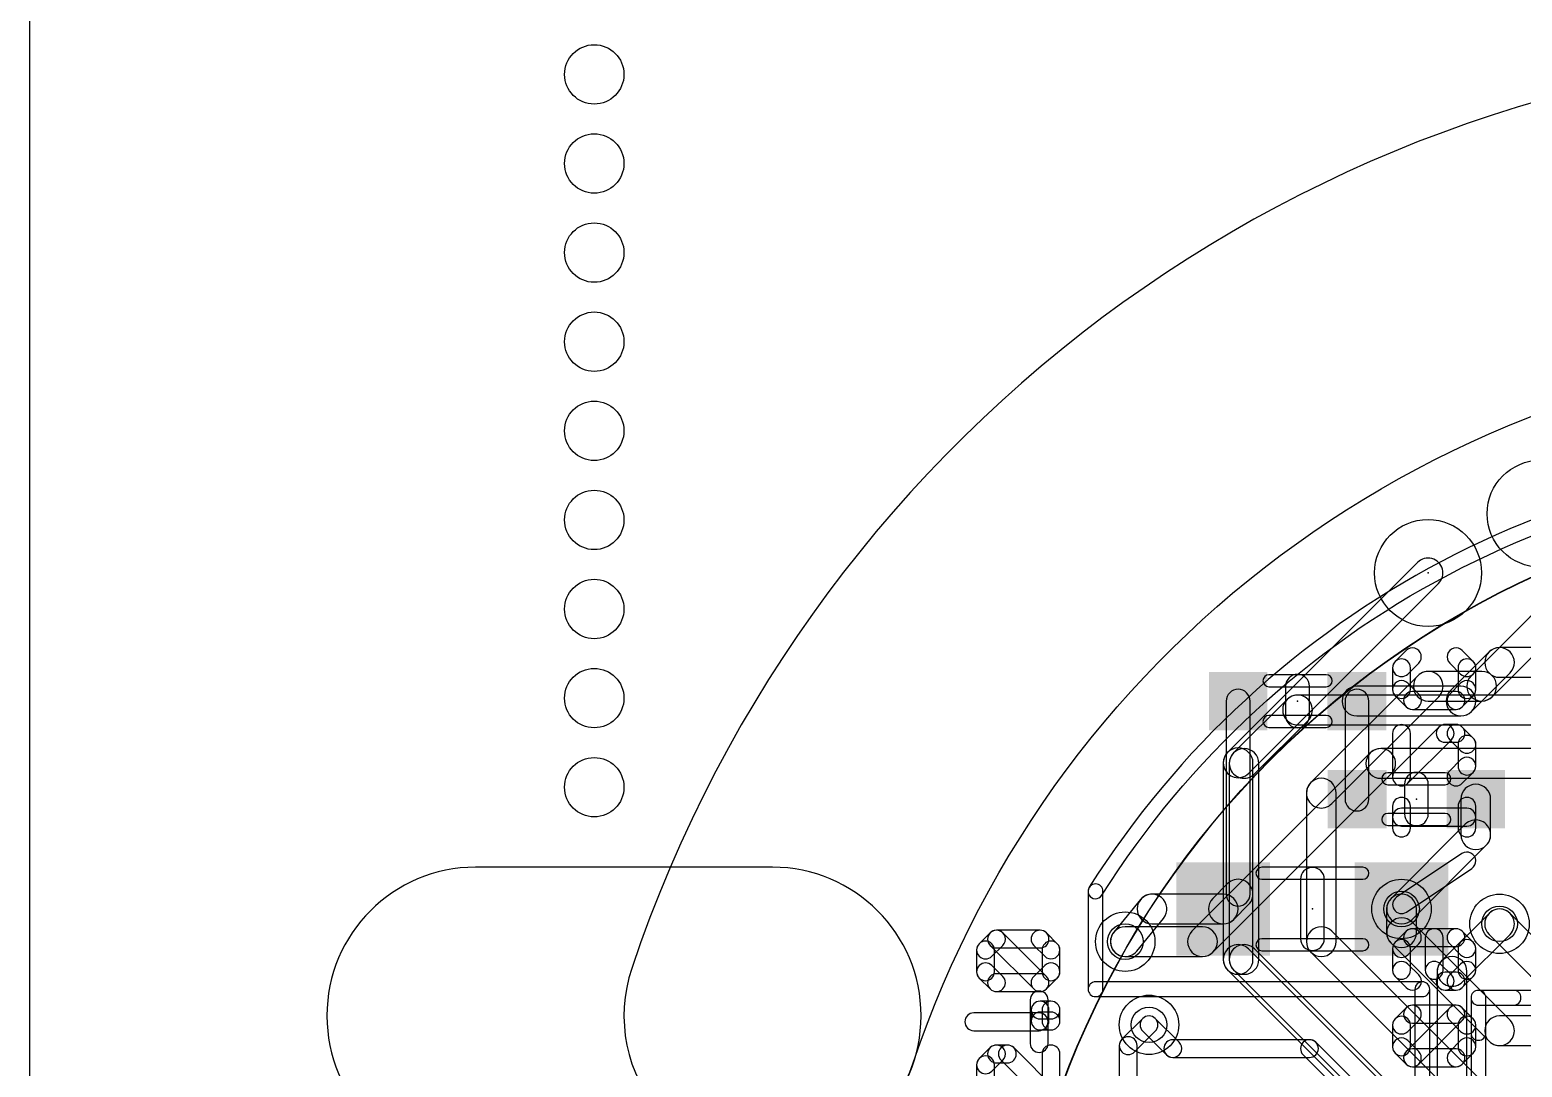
# Model space of a CAD drawing. Extents: x 0 to 2.5, y 0 to 3.1.
# Drawn here: x 0 to 0.502, y 0.666 to 1.015 of the extents above; entities that cross this region are included whole.
import ezdxf

# ---------------------------------------------------------------- set-up
doc = ezdxf.new("R2010")
doc.units = 0
for name, color, linetype in [('1', 22, 'CONTINUOUS'), ('15', 6, 'CONTINUOUS'), ('16', 175, 'CONTINUOUS'), ('17', 82, 'CONTINUOUS'), ('18', 82, 'CONTINUOUS'), ('19', 53, 'CONTINUOUS'), ('2', 4, 'CONTINUOUS'), ('20', 7, 'CONTINUOUS'), ('21', 253, 'CONTINUOUS'), ('22', 253, 'CONTINUOUS'), ('23', 7, 'CONTINUOUS'), ('31', 253, 'CONTINUOUS'), ('46', 140, 'CONTINUOUS'), ('51', 253, 'CONTINUOUS')]:
    doc.layers.add(name, color=color, linetype=linetype)

# ---------------------------------------------------------------- blocks, each defined once
blk = doc.blocks.new('RECT')
blk.add_solid([(-0.5, -0.5), (0.5, -0.5), (-0.5, 0.5), (0.5, 0.5)])
blk = doc.blocks.new('ROUNDP')
blk.add_circle((0, 0), 0.5)
blk = doc.blocks.new('ROUNDV')
blk.add_circle((0, 0), 0.5)

msp = doc.modelspace()

# ---------------------------------------------------------------- linework, layer by layer
at = {"layer": '1'}
for points in [[(0.632973, 0.866793, 1), (0.633169, 0.871789, 0.267949), (0.356626, 0.726295, 1), (0.360854, 0.723627, -0.267949)], [(0.485276, 0.785464), (0.498276, 0.798464, 1), (0.491205, 0.805536), (0.478205, 0.792536, 1)], [(0.49474, 0.797), (0.523961, 0.797, 1), (0.523961, 0.807), (0.49474, 0.807, 1)], [(0.44674, 0.784), (0.48174, 0.784, 1), (0.48174, 0.794), (0.44674, 0.794, 1)], [(0.40274, 0.789), (0.40274, 0.724, 1), (0.41074, 0.724), (0.41074, 0.789, 1)], [(0.44274, 0.789), (0.44274, 0.756, 1), (0.45074, 0.756), (0.45074, 0.789, 1)], [(0.48174, 0.756), (0.48174, 0.744, 1), (0.49174, 0.744), (0.49174, 0.756, 1)], [(0.483205, 0.747536), (0.458205, 0.722536, 1), (0.465276, 0.715464), (0.490276, 0.740464, 1)], [(0.403205, 0.727536), (0.398205, 0.722536, 1), (0.405276, 0.715464), (0.410276, 0.720464, 1)], [(0.35624, 0.724961), (0.35624, 0.692, 1), (0.36124, 0.692), (0.36124, 0.724961, 1)], [(0.37387, 0.722166), (0.36487, 0.711166, 1), (0.37261, 0.704834), (0.38161, 0.715834, 1)], [(0.40174, 0.724), (0.37774, 0.724, 1), (0.37774, 0.714), (0.40174, 0.714, 1)], [(0.35874, 0.6895), (0.46874, 0.6895, 1), (0.46874, 0.6945), (0.35874, 0.6945, 1)], [(0.46624, 0.692), (0.46624, 0.523, 1), (0.47124, 0.523), (0.47124, 0.692, 1)], [(0.386861, 0.674121), (0.378861, 0.682121, 1), (0.374619, 0.677879), (0.382619, 0.669879, 1)], [(0.43074, 0.675), (0.38474, 0.675, 1), (0.38474, 0.669), (0.43074, 0.669, 1)], [(0.458861, 0.648121), (0.432861, 0.674121, 1), (0.428619, 0.669879), (0.454619, 0.643879, 1)]]:
    msp.add_lwpolyline(points, format="xyb", close=True, dxfattribs=at)
at = {"layer": '15'}
for points in [[(0.410276, 0.764669), (0.474205, 0.828598, 1), (0.467134, 0.835669), (0.403205, 0.77174, 1)], [(0.492276, 0.790464), (0.512079, 0.810268, 1), (0.505008, 0.817339), (0.485205, 0.797536, 1)], [(0.438276, 0.754464), (0.474276, 0.790464, 1), (0.467205, 0.797536), (0.431205, 0.761536, 1)], [(0.47074, 0.789), (0.48874, 0.789, 1), (0.48874, 0.799), (0.47074, 0.799, 1)], [(0.40174, 0.768205), (0.40174, 0.702, 1), (0.41174, 0.702), (0.41174, 0.768205, 1)], [(0.43974, 0.708), (0.43974, 0.758, 1), (0.42974, 0.758), (0.42974, 0.708, 1)], [(0.46674, 0.711), (0.46674, 0.719, 1), (0.45674, 0.719), (0.45674, 0.711, 1)], [(0.512276, 0.703536), (0.498276, 0.717536, 1), (0.491205, 0.710464), (0.505205, 0.696464, 1)], [(0.498276, 0.681536), (0.465276, 0.714536, 1), (0.458205, 0.707464), (0.491205, 0.674464, 1)], [(0.490276, 0.659536), (0.438276, 0.711536, 1), (0.431205, 0.704464), (0.483205, 0.652464, 1)], [(0.484276, 0.631536), (0.410276, 0.705536, 1), (0.403205, 0.698464), (0.477205, 0.624464, 1)], [(0.53874, 0.683), (0.49474, 0.683, 1), (0.49474, 0.673), (0.53874, 0.673, 1)]]:
    msp.add_lwpolyline(points, format="xyb", close=True, dxfattribs=at)
at = {"layer": '16'}
for points in [[(0.632973, 0.866793, 1), (0.633169, 0.871789, 0.267949), (0.356626, 0.726295, 1), (0.360854, 0.723627, -0.267949)], [(0.412276, 0.764464), (0.430276, 0.782464, 1), (0.423205, 0.789536), (0.405205, 0.771536, 1)], [(0.58474, 0.791), (0.42674, 0.791, 1), (0.42674, 0.781), (0.58474, 0.781, 1)], [(0.41374, 0.702), (0.41374, 0.768, 1), (0.40374, 0.768), (0.40374, 0.702, 1)], [(0.35624, 0.724961), (0.35624, 0.692, 1), (0.36124, 0.692), (0.36124, 0.724961, 1)], [(0.405205, 0.698464), (0.479205, 0.624464, 1), (0.486276, 0.631536), (0.412276, 0.705536, 1)], [(0.35874, 0.6895), (0.46874, 0.6895, 1), (0.46874, 0.6945), (0.35874, 0.6945, 1)], [(0.46624, 0.692), (0.46624, 0.625, 1), (0.47124, 0.625), (0.47124, 0.692, 1)], [(0.371861, 0.670879), (0.378861, 0.677879, 1), (0.374619, 0.682121), (0.367619, 0.675121, 1)], [(0.36674, 0.673), (0.36674, 0.47722, 1), (0.37274, 0.47722), (0.37274, 0.673, 1)]]:
    msp.add_lwpolyline(points, format="xyb", close=True, dxfattribs=at)
at = {"layer": '19'}
for radius in [0.304381, 0.304281]:
    msp.add_circle((0.633071, 0.554331), radius, dxfattribs=at)
at = {"layer": '2'}
for points in [[(0.398276, 0.704464), (0.458276, 0.764464, 1), (0.451205, 0.771536), (0.391205, 0.711536, 1)], [(0.45474, 0.763), (0.57674, 0.763, 1), (0.57674, 0.773), (0.45474, 0.773, 1)], [(0.482276, 0.694464), (0.498276, 0.710464, 1), (0.491205, 0.717536), (0.475205, 0.701536, 1)], [(0.36874, 0.703), (0.39474, 0.703, 1), (0.39474, 0.713), (0.36874, 0.713, 1)], [(0.48374, 0.592), (0.48374, 0.698, 1), (0.47374, 0.698), (0.47374, 0.592, 1)]]:
    msp.add_lwpolyline(points, format="xyb", close=True, dxfattribs=at)
at = {"layer": '20'}
for p, q in [((0, 1), (0, 2.1)), ((0, 0), (0, 1.1))]:
    msp.add_line(p, q, dxfattribs=at)
for centre in [(0.19, 1), (0.19, 0.97), (0.19, 0.94), (0.19, 0.91), (0.19, 0.88), (0.19, 0.85), (0.19, 0.82), (0.19, 0.79), (0.19, 0.76)]:
    msp.add_circle(centre, 0.01, dxfattribs=at)
at = {"layer": '21'}
for points in [[(0.43074, 0.784), (0.43074, 0.794, 1), (0.42274, 0.794), (0.42274, 0.784, 1)], [(0.46274, 0.761), (0.46274, 0.751, 1), (0.47074, 0.751), (0.47074, 0.761, 1)], [(0.42774, 0.729), (0.42774, 0.709, 1), (0.43574, 0.709), (0.43574, 0.729, 1)], [(0.323843, 0.703076), (0.327513, 0.706746, 1), (0.32327, 0.710988), (0.3196, 0.707319, 1)], [(0.325391, 0.705867), (0.34007, 0.705867, 1), (0.34007, 0.711867), (0.325391, 0.711867, 1)], [(0.342192, 0.696309), (0.327513, 0.710988, 1), (0.32327, 0.706746), (0.337949, 0.692067, 1)], [(0.337949, 0.706746), (0.341619, 0.703076, 1), (0.345861, 0.707319), (0.342192, 0.710988, 1)], [(0.324721, 0.697858), (0.324721, 0.705197, 1), (0.318721, 0.705197), (0.318721, 0.697858, 1)], [(0.34074, 0.705197), (0.34074, 0.697858, 1), (0.34674, 0.697858), (0.34674, 0.705197, 1)], [(0.327513, 0.696309), (0.323843, 0.699979, 1), (0.3196, 0.695736), (0.32327, 0.692067, 1)], [(0.341619, 0.699979), (0.337949, 0.696309, 1), (0.342192, 0.692067), (0.345861, 0.695736, 1)], [(0.34007, 0.697188), (0.325391, 0.697188, 1), (0.325391, 0.691188), (0.34007, 0.691188, 1)], [(0.487646, 0.686594), (0.499457, 0.686594, 1), (0.499457, 0.691594), (0.487646, 0.691594, 1)], [(0.485146, 0.689094), (0.485146, 0.677283, 1), (0.490146, 0.677283), (0.490146, 0.689094, 1)], [(0.34307, 0.681297), (0.34307, 0.684967, 1), (0.33707, 0.684967), (0.33707, 0.681297, 1)], [(0.34007, 0.681967), (0.34374, 0.681967, 1), (0.34374, 0.687967), (0.34007, 0.687967, 1)], [(0.34374, 0.684297), (0.34007, 0.684297, 1), (0.34007, 0.678297), (0.34374, 0.678297, 1)], [(0.34074, 0.684967), (0.34074, 0.681297, 1), (0.34674, 0.681297), (0.34674, 0.684967, 1)], [(0.32327, 0.672315), (0.3196, 0.668646, 1), (0.323843, 0.664403), (0.327513, 0.668073, 1)], [(0.329061, 0.673194), (0.325391, 0.673194, 1), (0.325391, 0.667194), (0.329061, 0.667194, 1)], [(0.345861, 0.657636), (0.331182, 0.672315, 1), (0.32694, 0.668073), (0.341619, 0.653394, 1)], [(0.34074, 0.670194), (0.34074, 0.655515, 1), (0.34674, 0.655515), (0.34674, 0.670194, 1)], [(0.318721, 0.666524), (0.318721, 0.659185, 1), (0.324721, 0.659185), (0.324721, 0.666524, 1)]]:
    msp.add_lwpolyline(points, format="xyb", close=True, dxfattribs=at)
at = {"layer": '22'}
for points in [[(0.463861, 0.798106), (0.467531, 0.801776, 1), (0.463289, 0.806018), (0.459619, 0.802348, 1)], [(0.477968, 0.801776), (0.481638, 0.798106, 1), (0.48588, 0.802348), (0.48221, 0.806018, 1)], [(0.46474, 0.792888), (0.46474, 0.800227, 1), (0.45874, 0.800227), (0.45874, 0.792888, 1)], [(0.480759, 0.800227), (0.480759, 0.792888, 1), (0.486759, 0.792888), (0.486759, 0.800227, 1)], [(0.467531, 0.791339), (0.463861, 0.795009, 1), (0.459619, 0.790766), (0.463289, 0.787096, 1)], [(0.481638, 0.795009), (0.477968, 0.791339, 1), (0.48221, 0.787096), (0.48588, 0.790766, 1)], [(0.480089, 0.792218), (0.46541, 0.792218, 1), (0.46541, 0.786218), (0.480089, 0.786218, 1)], [(0.45874, 0.778115), (0.45874, 0.763436, 1), (0.46474, 0.763436), (0.46474, 0.778115, 1)], [(0.463861, 0.761314), (0.478541, 0.775994, 1), (0.474298, 0.780236), (0.459619, 0.765557, 1)], [(0.476419, 0.775115), (0.480089, 0.775115, 1), (0.480089, 0.781115), (0.476419, 0.781115, 1)], [(0.477968, 0.775994), (0.481638, 0.772324, 1), (0.48588, 0.776566), (0.48221, 0.780236, 1)], [(0.480759, 0.774445), (0.480759, 0.767106, 1), (0.486759, 0.767106), (0.486759, 0.774445, 1)], [(0.481638, 0.769227), (0.477968, 0.765557, 1), (0.48221, 0.761314), (0.48588, 0.764984, 1)], [(0.46474, 0.746248), (0.46474, 0.753587, 1), (0.45874, 0.753587), (0.45874, 0.746248, 1)], [(0.486759, 0.746248), (0.486759, 0.753587, 1), (0.480759, 0.753587), (0.480759, 0.746248, 1)], [(0.46174, 0.746918), (0.483759, 0.746918, 1), (0.483759, 0.752918), (0.46174, 0.752918, 1)], [(0.463404, 0.71797), (0.485423, 0.732649, 1), (0.482095, 0.737641), (0.460076, 0.722962, 1)], [(0.463861, 0.703572), (0.467531, 0.707242, 1), (0.463289, 0.711484), (0.459619, 0.707814, 1)], [(0.46474, 0.698354), (0.46474, 0.705693, 1), (0.45874, 0.705693), (0.45874, 0.698354, 1)], [(0.46541, 0.706363), (0.480089, 0.706363, 1), (0.480089, 0.712363), (0.46541, 0.712363, 1)], [(0.47575, 0.698354), (0.47575, 0.709363, 1), (0.46975, 0.709363), (0.46975, 0.698354, 1)], [(0.477968, 0.707242), (0.481638, 0.703572, 1), (0.48588, 0.707814), (0.48221, 0.711484, 1)], [(0.480759, 0.705693), (0.480759, 0.698354, 1), (0.486759, 0.698354), (0.486759, 0.705693, 1)], [(0.467531, 0.696805), (0.463861, 0.700475, 1), (0.459619, 0.696232), (0.463289, 0.692562, 1)], [(0.478541, 0.696805), (0.474871, 0.700475, 1), (0.470628, 0.696232), (0.474298, 0.692562, 1)], [(0.481638, 0.700475), (0.477968, 0.696805, 1), (0.48221, 0.692562), (0.48588, 0.696232, 1)], [(0.480089, 0.697684), (0.476419, 0.697684, 1), (0.476419, 0.691684), (0.480089, 0.691684, 1)], [(0.342759, 0.673692), (0.342759, 0.688371, 1), (0.336759, 0.688371), (0.336759, 0.673692, 1)], [(0.31774, 0.678031), (0.339759, 0.678031, 1), (0.339759, 0.684031), (0.31774, 0.684031, 1)], [(0.463289, 0.685702), (0.459619, 0.682032, 1), (0.463861, 0.67779), (0.467531, 0.68146, 1)], [(0.480089, 0.686581), (0.46541, 0.686581, 1), (0.46541, 0.680581), (0.480089, 0.680581, 1)], [(0.467531, 0.666781), (0.48221, 0.68146, 1), (0.477968, 0.685702), (0.463289, 0.671023, 1)], [(0.48588, 0.682032), (0.48221, 0.685702, 1), (0.477968, 0.68146), (0.481638, 0.67779, 1)], [(0.45874, 0.679911), (0.45874, 0.672572, 1), (0.46474, 0.672572), (0.46474, 0.679911, 1)], [(0.486759, 0.672572), (0.486759, 0.679911, 1), (0.480759, 0.679911), (0.480759, 0.672572, 1)], [(0.459619, 0.67045), (0.463289, 0.666781, 1), (0.467531, 0.671023), (0.463861, 0.674693, 1)], [(0.48221, 0.666781), (0.48588, 0.67045, 1), (0.481638, 0.674693), (0.477968, 0.671023, 1)], [(0.46541, 0.665902), (0.480089, 0.665902, 1), (0.480089, 0.671902), (0.46541, 0.671902, 1)]]:
    msp.add_lwpolyline(points, format="xyb", close=True, dxfattribs=at)
at = {"layer": '23'}
for points in [[(0.490146, 0.492244), (0.490146, 0.689094, 1), (0.485146, 0.689094), (0.485146, 0.492244, 1)], [(0.487646, 0.686594), (0.684496, 0.686594, 1), (0.684496, 0.691594), (0.487646, 0.691594, 1)]]:
    msp.add_lwpolyline(points, format="xyb", close=True, dxfattribs=at)
for p in [(0.470669, 0.832134), (0.42674, 0.789), (0.46674, 0.756), (0.43174, 0.719)]:
    msp.add_point(p, dxfattribs=at)
at = {"layer": '46'}
for points in [[(0.633084, 0.908661, 1), (0.633057, 1.008661, 0.32219), (0.202598, 0.698978, 1), (0.297402, 0.667163, -0.32219)], [(0.15, 0.633071), (0.25, 0.633071, 1), (0.25, 0.733071), (0.15, 0.733071, 1)]]:
    msp.add_lwpolyline(points, format="xyb", close=True, dxfattribs=at)
at = {"layer": '51'}
for points in [[(0.417094, 0.79385), (0.436386, 0.79385, 1), (0.436386, 0.79785), (0.417094, 0.79785, 1)], [(0.436386, 0.78415), (0.417094, 0.78415, 1), (0.417094, 0.78015), (0.436386, 0.78015, 1)], [(0.457094, 0.76085), (0.476386, 0.76085, 1), (0.476386, 0.76485), (0.457094, 0.76485, 1)], [(0.476386, 0.75115), (0.457094, 0.75115, 1), (0.457094, 0.74715), (0.476386, 0.74715, 1)], [(0.448748, 0.733047), (0.414732, 0.733047, 1), (0.414732, 0.729047), (0.448748, 0.729047, 1)], [(0.414732, 0.704953), (0.448748, 0.704953, 1), (0.448748, 0.708953), (0.414732, 0.708953, 1)]]:
    msp.add_lwpolyline(points, format="xyb", close=True, dxfattribs=at)

# ---------------------------------------------------------------- block references
at = {"layer": '1', "xscale": 0.019685, "yscale": 0.019685, "rotation": 180}
for p in [(0.40674, 0.789), (0.44674, 0.789)]:
    msp.add_blockref('RECT', p, dxfattribs=at)
at = {"layer": '1'}
for p, xscale, yscale in [((0.44674, 0.756), 0.019685, 0.019685), ((0.48674, 0.756), 0.019685, 0.019685), ((0.40174, 0.719), 0.031496, 0.031496), ((0.46174, 0.719), 0.031496, 0.031496)]:
    msp.add_blockref('RECT', p, dxfattribs=dict(at, xscale=xscale, yscale=yscale))
at = {"layer": '17', "xscale": 0.036, "yscale": 0.036}
for p in [(0.508543, 0.852087), (0.508543, 0.852087), (0.508543, 0.852087), (0.508543, 0.852087), (0.470669, 0.832134), (0.470669, 0.832134), (0.470669, 0.832134), (0.470669, 0.832134)]:
    msp.add_blockref('ROUNDP', p, dxfattribs=at)
at = {"layer": '18'}
for p, xscale, yscale in [((0.46174, 0.719), 0.02, 0.02), ((0.46174, 0.719), 0.02, 0.02), ((0.46174, 0.719), 0.012, 0.012), ((0.46174, 0.719), 0.012, 0.012), ((0.49474, 0.714), 0.02, 0.02), ((0.49474, 0.714), 0.02, 0.02), ((0.49474, 0.714), 0.012, 0.012), ((0.49474, 0.714), 0.012, 0.012), ((0.36874, 0.708), 0.02, 0.02), ((0.36874, 0.708), 0.02, 0.02), ((0.36874, 0.708), 0.012, 0.012), ((0.36874, 0.708), 0.012, 0.012), ((0.37674, 0.68), 0.02, 0.02), ((0.37674, 0.68), 0.02, 0.02), ((0.37674, 0.68), 0.012, 0.012), ((0.37674, 0.68), 0.012, 0.012)]:
    msp.add_blockref('ROUNDV', p, dxfattribs=dict(at, xscale=xscale, yscale=yscale))
at = {"layer": '31', "xscale": 0.017685, "yscale": 0.017685, "rotation": 180}
for p in [(0.40674, 0.789), (0.44674, 0.789)]:
    msp.add_blockref('RECT', p, dxfattribs=at)
at = {"layer": '31'}
for p, xscale, yscale in [((0.44674, 0.756), 0.017685, 0.017685), ((0.48674, 0.756), 0.017685, 0.017685), ((0.40174, 0.719), 0.029496, 0.029496), ((0.46174, 0.719), 0.029496, 0.029496)]:
    msp.add_blockref('RECT', p, dxfattribs=dict(at, xscale=xscale, yscale=yscale))
at = {"layer": '51', "yscale": 0.019685, "rotation": 180}
for p, xscale in [((0.411803, 0.789), 0.009496), ((0.441583, 0.789), 0.009685)]:
    msp.add_blockref('RECT', p, dxfattribs=dict(at, xscale=xscale))
at = {"layer": '51'}
for p, xscale, yscale in [((0.451898, 0.756), 0.009685, 0.019685), ((0.481677, 0.756), 0.009496, 0.019685), ((0.407492, 0.719), 0.014496, 0.031496), ((0.455988, 0.719), 0.014496, 0.031496)]:
    msp.add_blockref('RECT', p, dxfattribs=dict(at, xscale=xscale, yscale=yscale))

doc.saveas('drawing.dxf')
